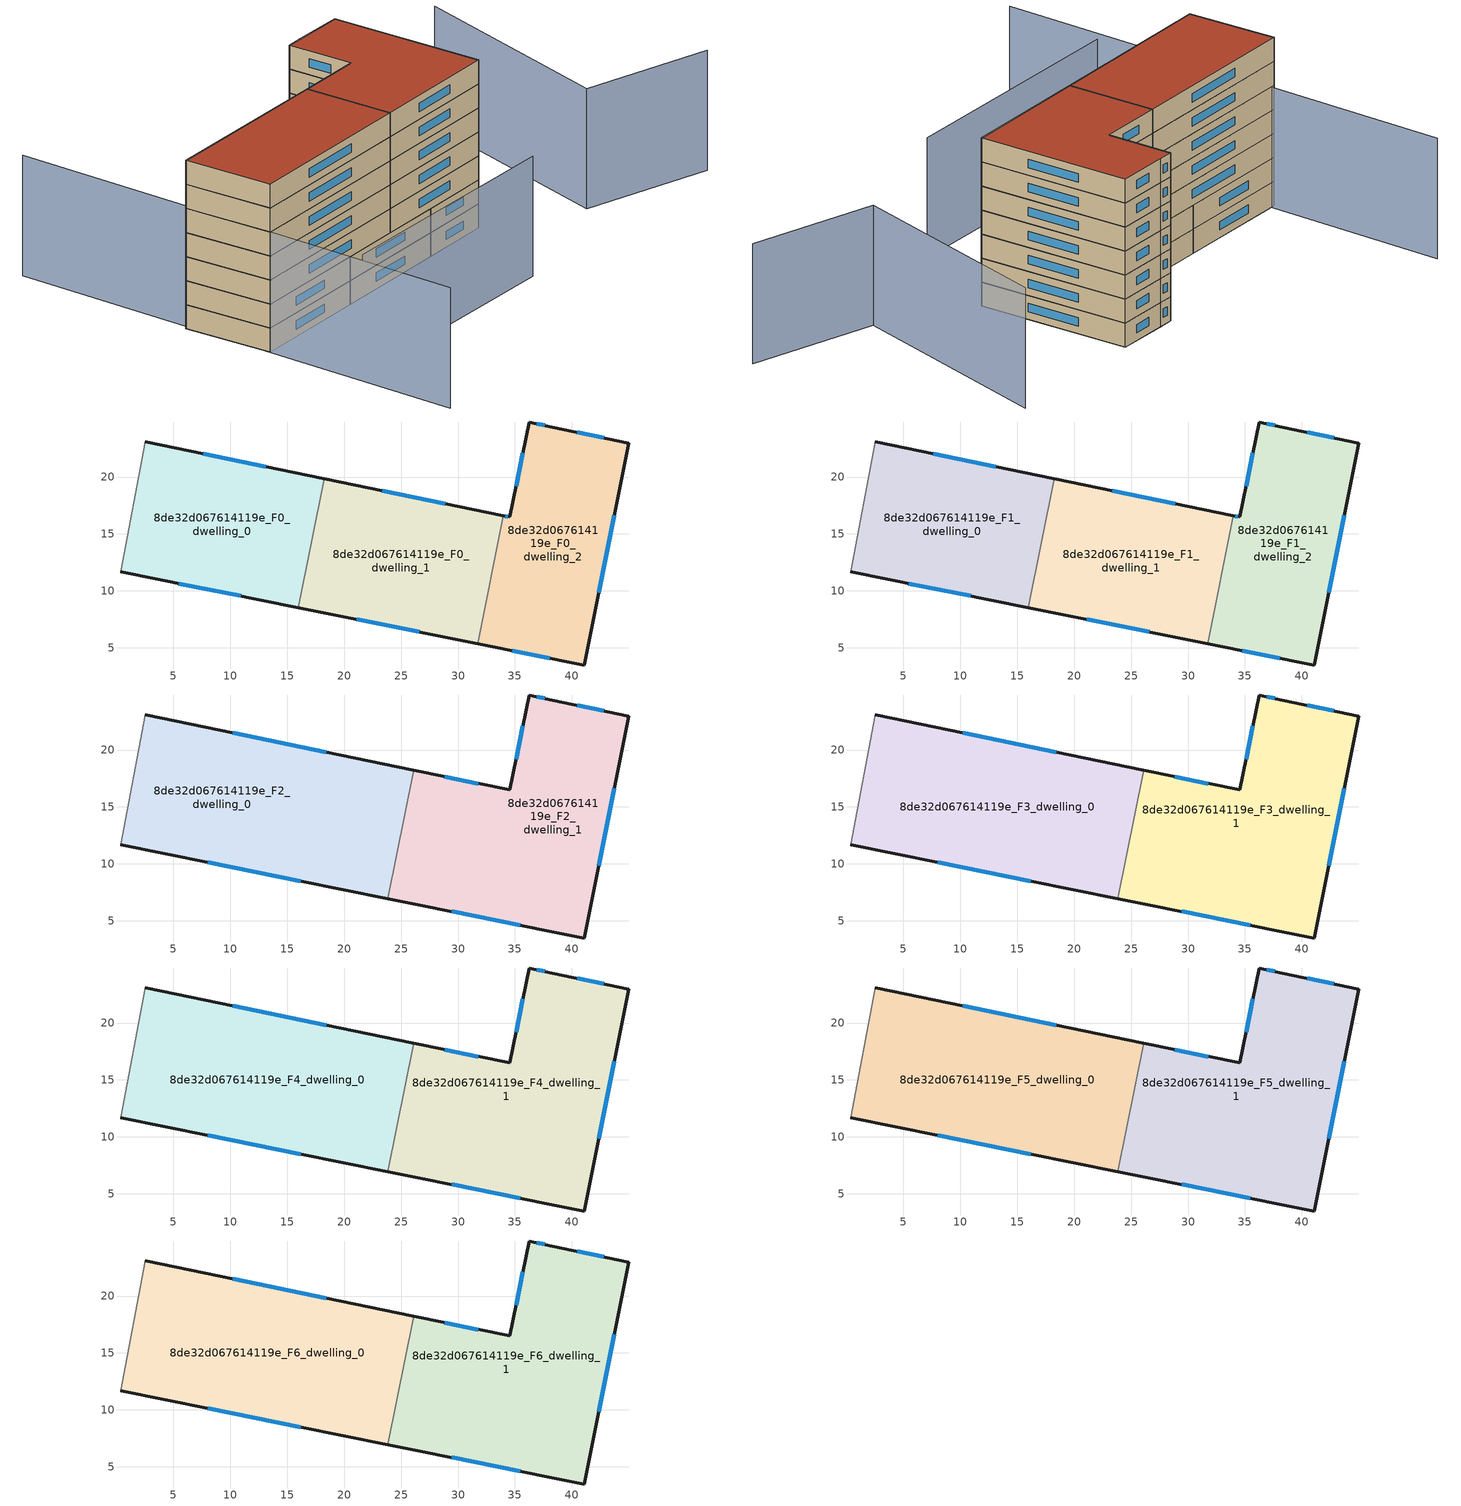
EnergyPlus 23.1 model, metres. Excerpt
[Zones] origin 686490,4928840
8de32d067614119e_F0_dwelling_0
 floor ground (EU_floor_Construction): 15.96,8.54 18.23,19.86 2.54,23.1 0.4,11.66 z0
 wall outside (EU_wall_Construction): 15.96,8.54 0.4,11.66 / 2.54,23.1 18.23,19.86 z0:3
 wall adiabatic (EU_wall_Construction): 0.4,11.66 2.54,23.1 z0:3
 wall to 8de32d067614119e_F0_dwelling_1 (EU_wall_Construction): 18.23,19.86 15.96,8.54 z0:3
 window (EU_Window_Construction): 10.9,9.55 5.46,10.65 / 7.64,22.05 13.13,20.91 z0.98:2.02
8de32d067614119e_F0_dwelling_1
 floor ground (EU_floor_Construction): 31.72,5.37 33.97,16.61 18.23,19.86 15.96,8.54 z0
 wall outside (EU_wall_Construction): 31.72,5.37 15.96,8.54 / 18.23,19.86 33.97,16.61 z0:3
 wall to 8de32d067614119e_F0_dwelling_2 (EU_wall_Construction): 33.97,16.61 31.72,5.37 z0:3
 window (EU_Window_Construction): 26.59,6.4 21.08,7.51 / 23.35,18.8 28.86,17.67 z0.98:2.02
8de32d067614119e_F0_dwelling_2
 floor ground (EU_floor_Construction): 41.07,3.49 44.97,22.98 38.27,24.39 36.26,24.83 34.54,16.49 33.97,16.61 31.72,5.37 z0
 wall outside (EU_wall_Construction): 33.97,16.61 34.54,16.49 36.26,24.83 38.27,24.39 44.97,22.98 41.07,3.49 31.72,5.37 z0:3
 window (EU_Window_Construction): 43.71,16.64 42.34,9.83 / 38.03,4.1 34.76,4.76 / 34.16,16.57 34.35,16.53 / 35.09,19.2 35.7,22.12 / 36.91,24.69 37.61,24.54 / 40.45,23.93 42.79,23.44 z0.98:2.02
8de32d067614119e_F1_dwelling_0
 floor to 8de32d067614119e_F0_dwelling_0 (EU_floor_Construction): 15.96,8.54 18.23,19.86 2.53,23.1 0.4,11.66 z3
 wall outside (EU_wall_Construction): 15.96,8.54 0.4,11.66 / 2.54,23.1 18.23,19.86 z3:6
 wall adiabatic (EU_wall_Construction): 0.4,11.66 2.54,23.1 z3:6
 wall to 8de32d067614119e_F1_dwelling_1 (EU_wall_Construction): 18.23,19.86 15.96,8.54 z3:6
 window (EU_Window_Construction): 10.9,9.55 5.46,10.65 / 7.64,22.05 13.13,20.91 z3.98:5.02
8de32d067614119e_F1_dwelling_1
 floor to 8de32d067614119e_F0_dwelling_1 (EU_floor_Construction): 31.72,5.37 33.97,16.61 18.23,19.86 15.96,8.54 z3
 wall outside (EU_wall_Construction): 31.72,5.37 15.96,8.54 / 18.23,19.86 33.97,16.61 z3:6
 wall to 8de32d067614119e_F1_dwelling_2 (EU_wall_Construction): 33.97,16.61 31.72,5.37 z3:6
 window (EU_Window_Construction): 26.59,6.4 21.08,7.51 / 23.35,18.8 28.86,17.67 z3.98:5.02
8de32d067614119e_F1_dwelling_2
 floor to 8de32d067614119e_F0_dwelling_2 (EU_floor_Construction): 41.07,3.49 44.97,22.98 38.26,24.39 36.25,24.83 34.53,16.49 33.97,16.61 31.72,5.37 z3
 wall outside (EU_wall_Construction): 33.97,16.61 34.54,16.49 36.26,24.83 38.27,24.39 44.97,22.98 41.07,3.49 31.72,5.37 z3:6
 window (EU_Window_Construction): 43.71,16.64 42.34,9.83 / 38.03,4.1 34.76,4.76 / 34.16,16.57 34.35,16.53 / 35.09,19.2 35.7,22.12 / 36.91,24.69 37.61,24.54 / 40.45,23.93 42.79,23.44 z3.98:5.02
8de32d067614119e_F2_dwelling_0
 floor to 8de32d067614119e_F1_dwelling_0 (EU_floor_Construction): 15.96,8.54 18.23,19.86 2.53,23.1 0.4,11.66 z6
 floor to 8de32d067614119e_F1_dwelling_1 (EU_floor_Construction): 23.82,6.96 26.09,18.24 18.23,19.86 15.96,8.54 z6
 wall outside (EU_wall_Construction): 23.82,6.96 0.4,11.66 / 2.54,23.1 26.09,18.24 z6:9
 wall adiabatic (EU_wall_Construction): 0.4,11.66 2.54,23.1 z6:9
 wall to 8de32d067614119e_F2_dwelling_1 (EU_wall_Construction): 26.09,18.24 23.82,6.96 z6:9
 window (EU_Window_Construction): 16.2,8.49 8.01,10.13 / 10.19,21.52 18.43,19.82 z6.98:8.02
8de32d067614119e_F2_dwelling_1
 floor to 8de32d067614119e_F1_dwelling_1 (EU_floor_Construction): 31.72,5.37 33.97,16.61 26.09,18.24 23.82,6.96 z6
 floor to 8de32d067614119e_F1_dwelling_2 (EU_floor_Construction): 41.07,3.49 44.97,22.98 38.26,24.39 36.25,24.83 34.54,16.49 33.97,16.61 31.72,5.37 z6
 wall outside (EU_wall_Construction): 26.09,18.24 34.54,16.49 36.26,24.83 38.27,24.39 44.97,22.98 41.07,3.49 23.82,6.96 z6:9
 window (EU_Window_Construction): 43.71,16.64 42.34,9.83 / 35.46,4.62 29.43,5.83 / 28.84,17.67 31.79,17.06 / 35.09,19.2 35.7,22.12 / 36.91,24.69 37.61,24.54 / 40.45,23.93 42.79,23.44 z6.98:8.02
8de32d067614119e_F3_dwelling_0
 floor to 8de32d067614119e_F2_dwelling_0 (EU_floor_Construction): 23.82,6.96 26.09,18.24 2.53,23.1 0.4,11.66 z9
 wall outside (EU_wall_Construction): 23.82,6.96 0.4,11.66 / 2.54,23.1 26.09,18.24 z9:12
 wall adiabatic (EU_wall_Construction): 0.4,11.66 2.54,23.1 z9:12
 wall to 8de32d067614119e_F3_dwelling_1 (EU_wall_Construction): 26.09,18.24 23.82,6.96 z9:12
 window (EU_Window_Construction): 16.2,8.49 8.01,10.13 / 10.19,21.52 18.43,19.82 z9.98:11.02
8de32d067614119e_F3_dwelling_1
 floor to 8de32d067614119e_F2_dwelling_1 (EU_floor_Construction): 41.07,3.49 44.97,22.98 38.26,24.39 36.25,24.83 34.53,16.49 26.09,18.24 23.82,6.96 z9
 wall outside (EU_wall_Construction): 26.09,18.24 34.54,16.49 36.26,24.83 38.27,24.39 44.97,22.98 41.07,3.49 23.82,6.96 z9:12
 window (EU_Window_Construction): 43.71,16.64 42.34,9.83 / 35.46,4.62 29.43,5.83 / 28.84,17.67 31.79,17.06 / 35.09,19.2 35.7,22.12 / 36.91,24.69 37.61,24.54 / 40.45,23.93 42.79,23.44 z9.98:11.02
8de32d067614119e_F4_dwelling_0
 floor to 8de32d067614119e_F3_dwelling_0 (EU_floor_Construction): 23.82,6.96 26.09,18.24 2.53,23.1 0.4,11.66 z12
 wall outside (EU_wall_Construction): 23.82,6.96 0.4,11.66 / 2.54,23.1 26.09,18.24 z12:15
 wall adiabatic (EU_wall_Construction): 0.4,11.66 2.54,23.1 z12:15
 wall to 8de32d067614119e_F4_dwelling_1 (EU_wall_Construction): 26.09,18.24 23.82,6.96 z12:15
 window (EU_Window_Construction): 16.2,8.49 8.01,10.13 / 10.19,21.52 18.43,19.82 z12.98:14.02
8de32d067614119e_F4_dwelling_1
 floor to 8de32d067614119e_F3_dwelling_1 (EU_floor_Construction): 41.07,3.49 44.97,22.98 38.26,24.39 36.25,24.83 34.53,16.49 26.09,18.24 23.82,6.96 z12
 wall outside (EU_wall_Construction): 26.09,18.24 34.54,16.49 36.26,24.83 38.27,24.39 44.97,22.98 41.07,3.49 23.82,6.96 z12:15
 window (EU_Window_Construction): 43.71,16.64 42.34,9.83 / 35.46,4.62 29.43,5.83 / 28.84,17.67 31.79,17.06 / 35.09,19.2 35.7,22.12 / 36.91,24.69 37.61,24.54 / 40.45,23.93 42.79,23.44 z12.98:14.02
8de32d067614119e_F5_dwelling_0
 floor to 8de32d067614119e_F4_dwelling_0 (EU_floor_Construction): 23.82,6.96 26.09,18.24 2.53,23.1 0.4,11.66 z15
 wall outside (EU_wall_Construction): 23.82,6.96 0.4,11.66 / 2.54,23.1 26.09,18.24 z15:18
 wall adiabatic (EU_wall_Construction): 0.4,11.66 2.54,23.1 z15:18
 wall to 8de32d067614119e_F5_dwelling_1 (EU_wall_Construction): 26.09,18.24 23.82,6.96 z15:18
 window (EU_Window_Construction): 16.2,8.49 8.01,10.13 / 10.19,21.52 18.43,19.82 z15.98:17.02
8de32d067614119e_F5_dwelling_1
 floor to 8de32d067614119e_F4_dwelling_1 (EU_floor_Construction): 41.07,3.49 44.97,22.98 38.26,24.39 36.25,24.83 34.53,16.49 26.09,18.24 23.82,6.96 z15
 wall outside (EU_wall_Construction): 26.09,18.24 34.54,16.49 36.26,24.83 38.27,24.39 44.97,22.98 41.07,3.49 23.82,6.96 z15:18
 window (EU_Window_Construction): 43.71,16.64 42.34,9.83 / 35.46,4.62 29.43,5.83 / 28.84,17.67 31.79,17.06 / 35.09,19.2 35.7,22.12 / 36.91,24.69 37.61,24.54 / 40.45,23.93 42.79,23.44 z15.98:17.02
8de32d067614119e_F6_dwelling_0
 floor to 8de32d067614119e_F5_dwelling_0 (EU_floor_Construction): 23.82,6.96 26.09,18.24 2.53,23.1 0.4,11.66 z18
 wall outside (EU_wall_Construction): 23.82,6.96 0.4,11.66 / 2.54,23.1 26.09,18.24 z18:21
 wall adiabatic (EU_wall_Construction): 0.4,11.66 2.54,23.1 z18:21
 wall to 8de32d067614119e_F6_dwelling_1 (EU_wall_Construction): 26.09,18.24 23.82,6.96 z18:21
 window (EU_Window_Construction): 16.2,8.49 8.01,10.13 / 10.19,21.52 18.43,19.82 z18.98:20.02
 roof outside (EU_roof_Construction): 26.09,18.24 23.82,6.96 0.4,11.66 2.54,23.1 z21
8de32d067614119e_F6_dwelling_1
 floor to 8de32d067614119e_F5_dwelling_1 (EU_floor_Construction): 41.07,3.49 44.97,22.98 38.26,24.39 36.25,24.83 34.53,16.49 26.09,18.24 23.82,6.96 z18
 wall outside (EU_wall_Construction): 26.09,18.24 34.54,16.49 36.26,24.83 38.27,24.39 44.97,22.98 41.07,3.49 23.82,6.96 z18:21
 window (EU_Window_Construction): 43.71,16.64 42.34,9.83 / 35.46,4.62 29.43,5.83 / 28.84,17.67 31.79,17.06 / 35.09,19.2 35.7,22.12 / 36.91,24.69 37.61,24.54 / 40.45,23.93 42.79,23.44 z18.98:20.02
 roof outside (EU_roof_Construction): 44.97,22.98 41.07,3.49 23.82,6.96 26.09,18.24 34.54,16.49 36.26,24.83 38.27,24.39 z21
shading: 65.87,-14.11 50.82,-5.7 / 50.82,-5.7 64.72,19.16 / -1.08,-0.41 31.34,-7.4 / 8.53,45.87 -5.5,-13.13 z0:15
[Building]
EU S2 Campaign: North Axis=0; Terrain=City; Solar Distribution=FullExterior
[Site:Location]
Bologna: Latitude=44.5; Longitude=11.25; Time Zone=1; Elevation=37
[SizingPeriod:WeatherFileDays]
AnnualSizingPeriod: Begin Month=1; Begin Day of Month=1; End Month=12; End Day of Month=31; Day of Week for Start Day=Monday; Use Weather File Daylight Saving Period=No; Use Weather File Rain and Snow Indicators=No
[MATERIAL]
EU_InternalMass_Material: Roughness=MediumRough; Thickness=0.1; Conductivity=1; Density=1800; Specific Heat=900; Thermal Absorptance=0.9; Solar Absorptance=0.7; Visible Absorptance=0.7
[MATERIAL:NOMASS] Roughness=MediumRough; Thermal Absorptance=0.9; Solar Absorptance=0.7; Visible Absorptance=0.7
Name | Thermal Resistance
EU_wall_NoMass | 0.905828
EU_roof_NoMass | 0.37593
EU_floor_NoMass | 0.67114
[WINDOWMATERIAL:SIMPLEGLAZINGSYSTEM]
EU_Window_SimpleGlazing: UFactor=4.52486; Solar Heat Gain Coefficient=0.85; Visible Transmittance=0.85
[CONSTRUCTION]
EU_wall_Construction: EU_wall_NoMass
EU_roof_Construction: EU_roof_NoMass
EU_floor_Construction: EU_floor_NoMass
EU_InternalMass_Construction: EU_InternalMass_Material
EU_Window_Construction: EU_Window_SimpleGlazing
[ZONE] Type=1; Multiplier=1; Ceiling Height=autocalculate; Floor Area=autocalculate; Part of Total Floor Area=Yes
Name | Volume
8de32d067614119e_F0_dwelling_0; 8de32d067614119e_F1_dwelling_0 | 554.797
8de32d067614119e_F2_dwelling_0; 8de32d067614119e_F3_dwelling_1; 8de32d067614119e_F4_dwelling_1; 8de32d067614119e_F5_dwelling_1; 8de32d067614119e_F6_dwelling_1 | 832.19
8de32d067614119e_F3_dwelling_0; 8de32d067614119e_F4_dwelling_0; 8de32d067614119e_F5_dwelling_0; 8de32d067614119e_F6_dwelling_0 | 832.204
8de32d067614119e_F0_dwelling_1 | 554.806
8de32d067614119e_F1_dwelling_1 | 554.807
8de32d067614119e_F2_dwelling_1 | 832.188
8de32d067614119e_F0_dwelling_2 | 554.791
8de32d067614119e_F1_dwelling_2 | 554.79
[INTERNALMASS] Construction=EU_InternalMass_Construction
Name | Zone or ZoneList | Surface Area
8de32d067614119e_F0_dwelling_0_EU_InternalMass | 8de32d067614119e_F0_dwelling_0 | 184.932
8de32d067614119e_F0_dwelling_1_EU_InternalMass | 8de32d067614119e_F0_dwelling_1 | 184.936
8de32d067614119e_F0_dwelling_2_EU_InternalMass | 8de32d067614119e_F0_dwelling_2 | 184.93
8de32d067614119e_F1_dwelling_0_EU_InternalMass | 8de32d067614119e_F1_dwelling_0 | 184.932
8de32d067614119e_F1_dwelling_1_EU_InternalMass | 8de32d067614119e_F1_dwelling_1 | 184.936
8de32d067614119e_F1_dwelling_2_EU_InternalMass | 8de32d067614119e_F1_dwelling_2 | 184.93
8de32d067614119e_F2_dwelling_0_EU_InternalMass | 8de32d067614119e_F2_dwelling_0 | 277.401
8de32d067614119e_F2_dwelling_1_EU_InternalMass | 8de32d067614119e_F2_dwelling_1 | 277.397
8de32d067614119e_F3_dwelling_0_EU_InternalMass | 8de32d067614119e_F3_dwelling_0 | 277.401
8de32d067614119e_F3_dwelling_1_EU_InternalMass | 8de32d067614119e_F3_dwelling_1 | 277.397
8de32d067614119e_F4_dwelling_0_EU_InternalMass | 8de32d067614119e_F4_dwelling_0 | 277.401
8de32d067614119e_F4_dwelling_1_EU_InternalMass | 8de32d067614119e_F4_dwelling_1 | 277.397
8de32d067614119e_F5_dwelling_0_EU_InternalMass | 8de32d067614119e_F5_dwelling_0 | 277.401
8de32d067614119e_F5_dwelling_1_EU_InternalMass | 8de32d067614119e_F5_dwelling_1 | 277.397
8de32d067614119e_F6_dwelling_0_EU_InternalMass | 8de32d067614119e_F6_dwelling_0 | 277.401
8de32d067614119e_F6_dwelling_1_EU_InternalMass | 8de32d067614119e_F6_dwelling_1 | 277.397
[OTHEREQUIPMENT] Fuel Type=Electricity; Design Level Calculation Method=Watts/Area; Power per Zone Floor Area=1; Fraction Latent=0; Fraction Radiant=0; Fraction Lost=0; Carbon Dioxide Generation Rate=0; EndUse Subcategory=EU_Step8_InternalGains
Name | Zone or ZoneList or Space or SpaceList | Schedule
EU_Step8_InternalGain_8de32d067614119e_F0_dwelling_0_f000 | 8de32d067614119e_F0_dwelling_0 | EU_Step8_GainSchedule_8de32d067614119e_F0_dwelling_0_f000
EU_Step8_InternalGain_8de32d067614119e_F0_dwelling_1_f000 | 8de32d067614119e_F0_dwelling_1 | EU_Step8_GainSchedule_8de32d067614119e_F0_dwelling_1_f000
EU_Step8_InternalGain_8de32d067614119e_F0_dwelling_2_f000 | 8de32d067614119e_F0_dwelling_2 | EU_Step8_GainSchedule_8de32d067614119e_F0_dwelling_2_f000
EU_Step8_InternalGain_8de32d067614119e_F1_dwelling_0_f000 | 8de32d067614119e_F1_dwelling_0 | EU_Step8_GainSchedule_8de32d067614119e_F1_dwelling_0_f000
EU_Step8_InternalGain_8de32d067614119e_F1_dwelling_1_f000 | 8de32d067614119e_F1_dwelling_1 | EU_Step8_GainSchedule_8de32d067614119e_F1_dwelling_1_f000
EU_Step8_InternalGain_8de32d067614119e_F1_dwelling_2_f000 | 8de32d067614119e_F1_dwelling_2 | EU_Step8_GainSchedule_8de32d067614119e_F1_dwelling_2_f000
EU_Step8_InternalGain_8de32d067614119e_F2_dwelling_0_f000 | 8de32d067614119e_F2_dwelling_0 | EU_Step8_GainSchedule_8de32d067614119e_F2_dwelling_0_f000
EU_Step8_InternalGain_8de32d067614119e_F2_dwelling_1_f000 | 8de32d067614119e_F2_dwelling_1 | EU_Step8_GainSchedule_8de32d067614119e_F2_dwelling_1_f000
EU_Step8_InternalGain_8de32d067614119e_F3_dwelling_0_f000 | 8de32d067614119e_F3_dwelling_0 | EU_Step8_GainSchedule_8de32d067614119e_F3_dwelling_0_f000
EU_Step8_InternalGain_8de32d067614119e_F3_dwelling_1_f000 | 8de32d067614119e_F3_dwelling_1 | EU_Step8_GainSchedule_8de32d067614119e_F3_dwelling_1_f000
EU_Step8_InternalGain_8de32d067614119e_F4_dwelling_0_f000 | 8de32d067614119e_F4_dwelling_0 | EU_Step8_GainSchedule_8de32d067614119e_F4_dwelling_0_f000
EU_Step8_InternalGain_8de32d067614119e_F4_dwelling_1_f000 | 8de32d067614119e_F4_dwelling_1 | EU_Step8_GainSchedule_8de32d067614119e_F4_dwelling_1_f000
EU_Step8_InternalGain_8de32d067614119e_F5_dwelling_0_f000 | 8de32d067614119e_F5_dwelling_0 | EU_Step8_GainSchedule_8de32d067614119e_F5_dwelling_0_f000
EU_Step8_InternalGain_8de32d067614119e_F5_dwelling_1_f000 | 8de32d067614119e_F5_dwelling_1 | EU_Step8_GainSchedule_8de32d067614119e_F5_dwelling_1_f000
EU_Step8_InternalGain_8de32d067614119e_F6_dwelling_0_f000 | 8de32d067614119e_F6_dwelling_0 | EU_Step8_GainSchedule_8de32d067614119e_F6_dwelling_0_f000
EU_Step8_InternalGain_8de32d067614119e_F6_dwelling_1_f000 | 8de32d067614119e_F6_dwelling_1 | EU_Step8_GainSchedule_8de32d067614119e_F6_dwelling_1_f000
[ZONEVENTILATION:DESIGNFLOWRATE] Schedule=EU_AlwaysOn; Design Flow Rate Calculation Method=AirChanges/Hour; Air Changes per Hour=0.73129; Ventilation Type=Natural; Fan Pressure Rise=0; Fan Total Efficiency=1; Constant Term Coefficient=1; Temperature Term Coefficient=0; Velocity Term Coefficient=0; Velocity Squared Term Coefficient=0; Minimum Indoor Temperature=-100; Maximum Indoor Temperature=100; Delta Temperature=-100; Minimum Outdoor Temperature=-100; Maximum Outdoor Temperature=100; Maximum Wind Speed=40
Name | Zone or ZoneList or Space or SpaceList
EU_ConstantAir_8de32d067614119e_F0_dwelling_0 | 8de32d067614119e_F0_dwelling_0
EU_ConstantAir_8de32d067614119e_F0_dwelling_1 | 8de32d067614119e_F0_dwelling_1
EU_ConstantAir_8de32d067614119e_F0_dwelling_2 | 8de32d067614119e_F0_dwelling_2
EU_ConstantAir_8de32d067614119e_F1_dwelling_0 | 8de32d067614119e_F1_dwelling_0
EU_ConstantAir_8de32d067614119e_F1_dwelling_1 | 8de32d067614119e_F1_dwelling_1
EU_ConstantAir_8de32d067614119e_F1_dwelling_2 | 8de32d067614119e_F1_dwelling_2
EU_ConstantAir_8de32d067614119e_F2_dwelling_0 | 8de32d067614119e_F2_dwelling_0
EU_ConstantAir_8de32d067614119e_F2_dwelling_1 | 8de32d067614119e_F2_dwelling_1
EU_ConstantAir_8de32d067614119e_F3_dwelling_0 | 8de32d067614119e_F3_dwelling_0
EU_ConstantAir_8de32d067614119e_F3_dwelling_1 | 8de32d067614119e_F3_dwelling_1
EU_ConstantAir_8de32d067614119e_F4_dwelling_0 | 8de32d067614119e_F4_dwelling_0
EU_ConstantAir_8de32d067614119e_F4_dwelling_1 | 8de32d067614119e_F4_dwelling_1
EU_ConstantAir_8de32d067614119e_F5_dwelling_0 | 8de32d067614119e_F5_dwelling_0
EU_ConstantAir_8de32d067614119e_F5_dwelling_1 | 8de32d067614119e_F5_dwelling_1
EU_ConstantAir_8de32d067614119e_F6_dwelling_0 | 8de32d067614119e_F6_dwelling_0
EU_ConstantAir_8de32d067614119e_F6_dwelling_1 | 8de32d067614119e_F6_dwelling_1
[HVACTEMPLATE:THERMOSTAT] Constant Heating Setpoint=20; Constant Cooling Setpoint=50
EU_HeatOnly_8de32d067614119e_F0_dwelling_0; EU_HeatOnly_8de32d067614119e_F0_dwelling_1; EU_HeatOnly_8de32d067614119e_F0_dwelling_2; EU_HeatOnly_8de32d067614119e_F1_dwelling_0; EU_HeatOnly_8de32d067614119e_F1_dwelling_1; EU_HeatOnly_8de32d067614119e_F1_dwelling_2; EU_HeatOnly_8de32d067614119e_F2_dwelling_0; EU_HeatOnly_8de32d067614119e_F2_dwelling_1; EU_HeatOnly_8de32d067614119e_F3_dwelling_0; EU_HeatOnly_8de32d067614119e_F3_dwelling_1; EU_HeatOnly_8de32d067614119e_F4_dwelling_0; EU_HeatOnly_8de32d067614119e_F4_dwelling_1; EU_HeatOnly_8de32d067614119e_F5_dwelling_0; EU_HeatOnly_8de32d067614119e_F5_dwelling_1; EU_HeatOnly_8de32d067614119e_F6_dwelling_0; EU_HeatOnly_8de32d067614119e_F6_dwelling_1
[HVACTEMPLATE:ZONE:IDEALLOADSAIRSYSTEM] System Availability Schedule=EU_AlwaysOn; Maximum Heating Supply Air Temperature=50; Minimum Cooling Supply Air Temperature=13; Maximum Heating Supply Air Humidity Ratio=0.0156; Minimum Cooling Supply Air Humidity Ratio=0.0077; Heating Limit=NoLimit; Cooling Limit=NoLimit; Heating Availability Schedule=EU_AlwaysOn; Cooling Availability Schedule=EU_CoolingOff; Dehumidification Control Type=ConstantSensibleHeatRatio; Cooling Sensible Heat Ratio=0.7; Dehumidification Setpoint=60; Humidification Control Type=None; Humidification Setpoint=30; Outdoor Air Method=None; Outdoor Air Flow Rate per Person=0.00944; Outdoor Air Flow Rate per Zone Floor Area=0; Outdoor Air Flow Rate per Zone=0; Demand Controlled Ventilation Type=None; Outdoor Air Economizer Type=NoEconomizer; Heat Recovery Type=None; Sensible Heat Recovery Effectiveness=0.7; Latent Heat Recovery Effectiveness=0.65
Name | Template Thermostat
8de32d067614119e_F0_dwelling_0 | EU_HeatOnly_8de32d067614119e_F0_dwelling_0
8de32d067614119e_F0_dwelling_1 | EU_HeatOnly_8de32d067614119e_F0_dwelling_1
8de32d067614119e_F0_dwelling_2 | EU_HeatOnly_8de32d067614119e_F0_dwelling_2
8de32d067614119e_F1_dwelling_0 | EU_HeatOnly_8de32d067614119e_F1_dwelling_0
8de32d067614119e_F1_dwelling_1 | EU_HeatOnly_8de32d067614119e_F1_dwelling_1
8de32d067614119e_F1_dwelling_2 | EU_HeatOnly_8de32d067614119e_F1_dwelling_2
8de32d067614119e_F2_dwelling_0 | EU_HeatOnly_8de32d067614119e_F2_dwelling_0
8de32d067614119e_F2_dwelling_1 | EU_HeatOnly_8de32d067614119e_F2_dwelling_1
8de32d067614119e_F3_dwelling_0 | EU_HeatOnly_8de32d067614119e_F3_dwelling_0
8de32d067614119e_F3_dwelling_1 | EU_HeatOnly_8de32d067614119e_F3_dwelling_1
8de32d067614119e_F4_dwelling_0 | EU_HeatOnly_8de32d067614119e_F4_dwelling_0
8de32d067614119e_F4_dwelling_1 | EU_HeatOnly_8de32d067614119e_F4_dwelling_1
8de32d067614119e_F5_dwelling_0 | EU_HeatOnly_8de32d067614119e_F5_dwelling_0
8de32d067614119e_F5_dwelling_1 | EU_HeatOnly_8de32d067614119e_F5_dwelling_1
8de32d067614119e_F6_dwelling_0 | EU_HeatOnly_8de32d067614119e_F6_dwelling_0
8de32d067614119e_F6_dwelling_1 | EU_HeatOnly_8de32d067614119e_F6_dwelling_1
[SIZING:ZONE] Zone Cooling Design Supply Air Temperature Input Method=SupplyAirTemperature; Zone Cooling Design Supply Air Temperature=13; Zone Heating Design Supply Air Temperature Input Method=SupplyAirTemperature; Zone Heating Design Supply Air Temperature=50; Zone Cooling Design Supply Air Humidity Ratio=0.008; Zone Heating Design Supply Air Humidity Ratio=0.008; Cooling Design Air Flow Method=DesignDay; Cooling Design Air Flow Rate=0; Cooling Minimum Air Flow per Zone Floor Area=0.000762; Cooling Minimum Air Flow=0; Cooling Minimum Air Flow Fraction=0.2; Heating Design Air Flow Method=DesignDay; Heating Design Air Flow Rate=0; Heating Maximum Air Flow per Zone Floor Area=0.002032; Heating Maximum Air Flow=0.141576; Heating Maximum Air Flow Fraction=0.3; Account for Dedicated Outdoor Air System=No; Dedicated Outdoor Air System Control Strategy=NeutralSupplyAir; Dedicated Outdoor Air Low Setpoint Temperature for Design=autosize; Dedicated Outdoor Air High Setpoint Temperature for Design=autosize; Zone Load Sizing Method=Sensible Load Only No Latent Load; Zone Latent Cooling Design Supply Air Humidity Ratio Input Method=HumidityRatioDifference; Zone Cooling Design Supply Air Humidity Ratio Difference=0.005; Zone Latent Heating Design Supply Air Humidity Ratio Input Method=HumidityRatioDifference; Zone Humidification Design Supply Air Humidity Ratio Difference=0.005
8de32d067614119e_F0_dwelling_0; 8de32d067614119e_F0_dwelling_1; 8de32d067614119e_F0_dwelling_2; 8de32d067614119e_F1_dwelling_0; 8de32d067614119e_F1_dwelling_1; 8de32d067614119e_F1_dwelling_2; 8de32d067614119e_F2_dwelling_0; 8de32d067614119e_F2_dwelling_1; 8de32d067614119e_F3_dwelling_0; 8de32d067614119e_F3_dwelling_1; 8de32d067614119e_F4_dwelling_0; 8de32d067614119e_F4_dwelling_1; 8de32d067614119e_F5_dwelling_0; 8de32d067614119e_F5_dwelling_1; 8de32d067614119e_F6_dwelling_0; 8de32d067614119e_F6_dwelling_1
[SCHEDULE:CONSTANT]
Name | Hourly Value
EU_AlwaysOn | 1
EU_CoolingOff | 0
[SCHEDULE:FILE] Column Number=1; Rows to Skip at Top=0; Number of Hours of Data=8760; Column Separator=Comma; Interpolate to Timestep=No; Minutes per Item=60; Adjust Schedule for Daylight Savings=Yes
Name | File
EU_Step8_GainSchedule_8de32d067614119e_F0_dwelling_0_f000 | ../../schedules/8de32d067614119e/8de32d067614119e_F0_dwelling_0_f000_gain.csv
EU_Step8_GainSchedule_8de32d067614119e_F0_dwelling_1_f000 | ../../schedules/8de32d067614119e/8de32d067614119e_F0_dwelling_1_f000_gain.csv
EU_Step8_GainSchedule_8de32d067614119e_F0_dwelling_2_f000 | ../../schedules/8de32d067614119e/8de32d067614119e_F0_dwelling_2_f000_gain.csv
EU_Step8_GainSchedule_8de32d067614119e_F1_dwelling_0_f000 | ../../schedules/8de32d067614119e/8de32d067614119e_F1_dwelling_0_f000_gain.csv
EU_Step8_GainSchedule_8de32d067614119e_F1_dwelling_1_f000 | ../../schedules/8de32d067614119e/8de32d067614119e_F1_dwelling_1_f000_gain.csv
EU_Step8_GainSchedule_8de32d067614119e_F1_dwelling_2_f000 | ../../schedules/8de32d067614119e/8de32d067614119e_F1_dwelling_2_f000_gain.csv
EU_Step8_GainSchedule_8de32d067614119e_F2_dwelling_0_f000 | ../../schedules/8de32d067614119e/8de32d067614119e_F2_dwelling_0_f000_gain.csv
EU_Step8_GainSchedule_8de32d067614119e_F2_dwelling_1_f000 | ../../schedules/8de32d067614119e/8de32d067614119e_F2_dwelling_1_f000_gain.csv
EU_Step8_GainSchedule_8de32d067614119e_F3_dwelling_0_f000 | ../../schedules/8de32d067614119e/8de32d067614119e_F3_dwelling_0_f000_gain.csv
EU_Step8_GainSchedule_8de32d067614119e_F3_dwelling_1_f000 | ../../schedules/8de32d067614119e/8de32d067614119e_F3_dwelling_1_f000_gain.csv
EU_Step8_GainSchedule_8de32d067614119e_F4_dwelling_0_f000 | ../../schedules/8de32d067614119e/8de32d067614119e_F4_dwelling_0_f000_gain.csv
EU_Step8_GainSchedule_8de32d067614119e_F4_dwelling_1_f000 | ../../schedules/8de32d067614119e/8de32d067614119e_F4_dwelling_1_f000_gain.csv
EU_Step8_GainSchedule_8de32d067614119e_F5_dwelling_0_f000 | ../../schedules/8de32d067614119e/8de32d067614119e_F5_dwelling_0_f000_gain.csv
EU_Step8_GainSchedule_8de32d067614119e_F5_dwelling_1_f000 | ../../schedules/8de32d067614119e/8de32d067614119e_F5_dwelling_1_f000_gain.csv
EU_Step8_GainSchedule_8de32d067614119e_F6_dwelling_0_f000 | ../../schedules/8de32d067614119e/8de32d067614119e_F6_dwelling_0_f000_gain.csv
EU_Step8_GainSchedule_8de32d067614119e_F6_dwelling_1_f000 | ../../schedules/8de32d067614119e/8de32d067614119e_F6_dwelling_1_f000_gain.csv
